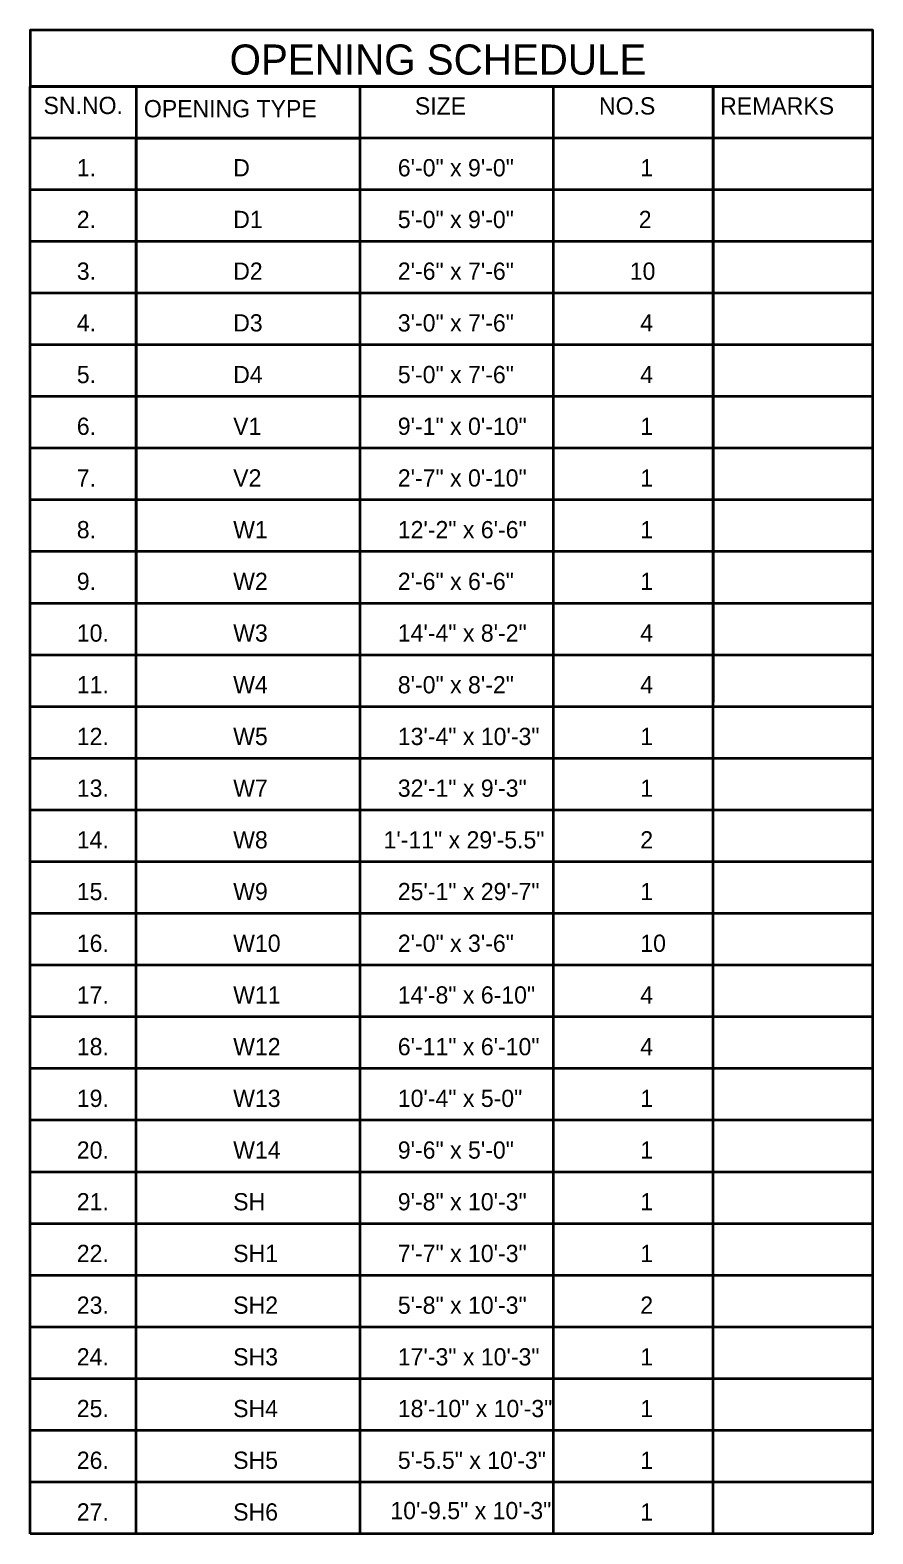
# Model space of a CAD drawing. Header units: inches. Extents: x 10755 to 33653, y -10992 to 10708.
# Drawn here: x 13152 to 13544, y 1751 to 2450 of the extents above; entities that cross this region are included whole.
import ezdxf

# ---------------------------------------------------------------- set-up
doc = ezdxf.new("R2010")
doc.units = ezdxf.units.IN
doc.header["$MEASUREMENT"] = 0
doc.layers.add('secton wall', color=32, linetype='Continuous', lineweight=40)
doc.layers.add('Text', color=150, linetype='Continuous', lineweight=18)
doc.styles.get("Standard").update_dxf_attribs({"font": 'arial.ttf'})

msp = doc.modelspace()

# ---------------------------------------------------------------- linework, layer by layer
at = {"layer": 'secton wall', "ltscale": 3}
for p, q in [((13543.776, 2423.425), (13152.439, 2423.425)), ((13152.439, 2423.425), (13201.701, 2423.425)), ((13152.439, 1751.425), (13152.439, 2423.425)), ((13201.701, 2423.425), (13201.701, 2183.425)), ((13305.563, 2423.425), (13305.563, 1751.425)), ((13469.622, 2423.425), (13543.776, 2423.425)), ((13469.622, 1751.425), (13469.622, 2423.425)), ((13543.776, 1751.425), (13543.776, 2423.425)), ((13543.776, 2399.425), (13152.439, 2399.425)), ((13201.701, 2399.425), (13305.563, 2399.425)), ((13201.701, 1751.425), (13201.701, 2399.425)), ((13305.563, 2399.425), (13305.563, 2183.425)), ((13395.467, 2399.425), (13305.563, 2399.425)), ((13395.467, 2183.425), (13395.467, 2399.425)), ((13543.776, 2375.425), (13152.439, 2375.425)), ((13543.776, 2351.425), (13152.439, 2351.425)), ((13543.776, 2327.425), (13152.439, 2327.425)), ((13543.776, 2303.425), (13152.439, 2303.425)), ((13543.776, 2279.425), (13152.439, 2279.425)), ((13543.776, 2255.425), (13152.439, 2255.425)), ((13543.776, 2231.425), (13152.439, 2231.425)), ((13543.776, 2207.425), (13152.439, 2207.425)), ((13543.776, 2183.425), (13152.439, 2183.425)), ((13543.776, 2159.425), (13152.439, 2159.425)), ((13543.776, 2135.425), (13152.439, 2135.425)), ((13543.776, 2111.425), (13152.439, 2111.425)), ((13543.776, 2087.425), (13152.439, 2087.425)), ((13543.776, 2063.425), (13152.439, 2063.425)), ((13543.776, 2039.425), (13152.439, 2039.425)), ((13543.776, 2015.425), (13152.439, 2015.425)), ((13543.776, 2015.425), (13152.439, 2015.425)), ((13543.776, 1991.425), (13152.439, 1991.425)), ((13543.776, 1991.425), (13152.439, 1991.425)), ((13543.776, 1967.425), (13152.439, 1967.425)), ((13543.776, 1943.425), (13152.439, 1943.425)), ((13543.776, 1919.425), (13152.439, 1919.425)), ((13543.776, 1895.425), (13152.439, 1895.425)), ((13543.776, 1871.425), (13152.439, 1871.425)), ((13543.776, 1847.425), (13152.439, 1847.425)), ((13543.776, 1823.425), (13152.439, 1823.425)), ((13543.776, 1799.425), (13152.439, 1799.425)), ((13543.776, 1775.425), (13152.439, 1775.425)), ((13543.776, 1751.425), (13152.439, 1751.425))]:
    msp.add_line(p, q, dxfattribs=at)
msp.add_lwpolyline([(13152.439, 2423.425), (13543.776, 2423.425), (13543.776, 2449.546), (13152.439, 2449.546)], close=True, dxfattribs=at)
msp.add_lwpolyline([(13395.467, 1751.425), (13395.467, 2423.425), (13469.622, 2423.425), (13469.622, 2137.472)], dxfattribs=at)

# ---------------------------------------------------------------- texts
at = {"layer": 'Text', "ltscale": 3, "attachment_point": 1}
for s, insert, char_height, width in [('{\\fCentury Gothic|b0|i0|c0|p34;OPENING SCHEDULE}', (13245.078, 2442.854), 14, 322.68654), ('{\\fCentury Gothic|b0|i0|c0|p34;SN.NO.}', (13158.69, 2418.575), 8, 92.56963), ('{\\fCentury Gothic|b0|i0|c0|p34;OPENING TYPE}', (13205.289, 2417.065), 8, 92.56963), ('{\\fCentury Gothic|b0|i0|c0|p34;SIZE}', (13331.109, 2418.345), 8, 128.03855), ('{\\fCentury Gothic|b0|i0|c0|p34;NO.S}', (13416.591, 2418.345), 8, 128.03855), ('{\\fCentury Gothic|b0|i0|c0|p34;REMARKS}', (13472.835, 2418.345), 8, 128.03855), ('{\\fCentury Gothic|b0|i0|c0|p34;1.}', (13174.139, 2389.636), 8, 38.81969), ('{\\fCentury Gothic|b0|i0|c0|p34;D}', (13246.751, 2389.636), 8, 38.81969), ('{\\fCentury Gothic|b0|i0|c0|p34;6\'-0" x 9\'-0"}', (13323.179, 2389.636), 8, 72.28852), ('{\\fCentury Gothic|b0|i0|c0|p34;1}', (13435.763, 2389.636), 8, 24.26744), ('{\\fCentury Gothic|b0|i0|c0|p34;2.}', (13174.139, 2365.636), 8, 38.81969), ('{\\fCentury Gothic|b0|i0|c0|p34;D1}', (13246.751, 2365.636), 8, 38.81969), ('{\\fCentury Gothic|b0|i0|c0|p34;5\'-0" x 9\'-0"}', (13323.179, 2365.636), 8, 72.28852), ('{\\fCentury Gothic|b0|i0|c0|p34;2}', (13435.052, 2365.636), 8, 24.26744), ('{\\fCentury Gothic|b0|i0|c0|p34;3.}', (13174.139, 2341.636), 8, 38.81969), ('{\\fCentury Gothic|b0|i0|c0|p34;D2}', (13246.751, 2341.636), 8, 38.81969), ('{\\fCentury Gothic|b0|i0|c0|p34;2\'-6" x 7\'-6"}', (13323.179, 2341.636), 8, 72.28852), ('{\\fCentury Gothic|b0|i0|c0|p34;10}', (13430.871, 2341.636), 8, 24.26744), ('{\\fCentury Gothic|b0|i0|c0|p34;4.}', (13174.139, 2317.636), 8, 38.81969), ('{\\fCentury Gothic|b0|i0|c0|p34;D3}', (13246.751, 2317.636), 8, 38.81969), ('{\\fCentury Gothic|b0|i0|c0|p34;3\'-0" x 7\'-6"}', (13323.179, 2317.636), 8, 72.28852), ('{\\fCentury Gothic|b0|i0|c0|p34;4}', (13435.763, 2317.636), 8, 24.26744), ('{\\fCentury Gothic|b0|i0|c0|p34;5.}', (13174.139, 2293.636), 8, 38.81969), ('{\\fCentury Gothic|b0|i0|c0|p34;D4}', (13246.751, 2293.636), 8, 38.81969), ('{\\fCentury Gothic|b0|i0|c0|p34;5\'-0" x 7\'-6"}', (13323.179, 2293.636), 8, 72.28852), ('{\\fCentury Gothic|b0|i0|c0|p34;4}', (13435.763, 2293.636), 8, 24.26744), ('{\\fCentury Gothic|b0|i0|c0|p34;6.}', (13174.139, 2269.636), 8, 38.81969), ('{\\fCentury Gothic|b0|i0|c0|p34;V1}', (13246.751, 2269.636), 8, 38.81969), ('{\\fCentury Gothic|b0|i0|c0|p34;9\'-1" x 0\'-10"}', (13323.179, 2269.636), 8, 72.28852), ('{\\fCentury Gothic|b0|i0|c0|p34;1}', (13435.763, 2269.636), 8, 24.26744), ('{\\fCentury Gothic|b0|i0|c0|p34;7.}', (13174.139, 2245.636), 8, 38.81969), ('{\\fCentury Gothic|b0|i0|c0|p34;V2}', (13246.751, 2245.636), 8, 38.81969), ('{\\fCentury Gothic|b0|i0|c0|p34;2\'-7" x 0\'-10"}', (13323.179, 2245.636), 8, 72.28852), ('{\\fCentury Gothic|b0|i0|c0|p34;1}', (13435.763, 2245.636), 8, 24.26744), ('{\\fCentury Gothic|b0|i0|c0|p34;8.}', (13174.139, 2221.636), 8, 38.81969), ('{\\fCentury Gothic|b0|i0|c0|p34;W1}', (13246.751, 2221.636), 8, 38.81969), ('{\\fCentury Gothic|b0|i0|c0|p34;12\'-2" x 6\'-6"}', (13323.179, 2221.636), 8, 72.28852), ('{\\fCentury Gothic|b0|i0|c0|p34;1}', (13435.763, 2221.636), 8, 24.26744), ('{\\fCentury Gothic|b0|i0|c0|p34;9.}', (13174.139, 2197.636), 8, 38.81969), ('{\\fCentury Gothic|b0|i0|c0|p34;W2}', (13246.751, 2197.636), 8, 38.81969), ('{\\fCentury Gothic|b0|i0|c0|p34;2\'-6" x 6\'-6"}', (13323.179, 2197.636), 8, 72.28852), ('{\\fCentury Gothic|b0|i0|c0|p34;1}', (13435.763, 2197.636), 8, 24.26744), ('{\\fCentury Gothic|b0|i0|c0|p34;10.}', (13174.139, 2173.636), 8, 38.81969), ('{\\fCentury Gothic|b0|i0|c0|p34;W3}', (13246.751, 2173.636), 8, 38.81969), ('{\\fCentury Gothic|b0|i0|c0|p34;14\'-4" x 8\'-2"}', (13323.179, 2173.636), 8, 72.28852), ('{\\fCentury Gothic|b0|i0|c0|p34;4}', (13435.763, 2173.636), 8, 24.26744), ('{\\fCentury Gothic|b0|i0|c0|p34;11.}', (13174.139, 2149.636), 8, 38.81969), ('{\\fCentury Gothic|b0|i0|c0|p34;W4}', (13246.751, 2149.636), 8, 38.81969), ('{\\fCentury Gothic|b0|i0|c0|p34;8\'-0" x 8\'-2"}', (13323.179, 2149.636), 8, 72.28852), ('{\\fCentury Gothic|b0|i0|c0|p34;4}', (13435.763, 2149.636), 8, 24.26744), ('{\\fCentury Gothic|b0|i0|c0|p34;12.}', (13174.139, 2125.636), 8, 38.81969), ('{\\fCentury Gothic|b0|i0|c0|p34;W5}', (13246.751, 2125.636), 8, 38.81969), ('{\\fCentury Gothic|b0|i0|c0|p34;13\'-4" x 10\'-3"}', (13323.179, 2125.636), 8, 72.28852), ('{\\fCentury Gothic|b0|i0|c0|p34;1}', (13435.763, 2125.636), 8, 24.26744), ('{\\fCentury Gothic|b0|i0|c0|p34;13.}', (13174.139, 2101.636), 8, 38.81969), ('{\\fCentury Gothic|b0|i0|c0|p34;W7}', (13246.751, 2101.636), 8, 38.81969), ('{\\fCentury Gothic|b0|i0|c0|p34;32\'-1" x 9\'-3"}', (13323.179, 2101.636), 8, 72.28852), ('{\\fCentury Gothic|b0|i0|c0|p34;1}', (13435.763, 2101.636), 8, 24.26744), ('{\\fCentury Gothic|b0|i0|c0|p34;14.}', (13174.139, 2077.636), 8, 38.81969), ('{\\fCentury Gothic|b0|i0|c0|p34;W8}', (13246.751, 2077.636), 8, 38.81969), ('{\\fCentury Gothic|b0|i0|c0|p34;1\'-11" x 29\'-5.5"}', (13316.548, 2077.636), 8, 78.53817), ('{\\fCentury Gothic|b0|i0|c0|p34;2}', (13435.763, 2077.636), 8, 24.26744), ('{\\fCentury Gothic|b0|i0|c0|p34;15.}', (13174.139, 2053.636), 8, 38.81969), ('{\\fCentury Gothic|b0|i0|c0|p34;W9}', (13246.751, 2053.636), 8, 38.81969), ('{\\fCentury Gothic|b0|i0|c0|p34;25\'-1" x 29\'-7"}', (13323.179, 2053.636), 8, 72.28852), ('{\\fCentury Gothic|b0|i0|c0|p34;1}', (13435.763, 2053.636), 8, 24.26744), ('{\\fCentury Gothic|b0|i0|c0|p34;16.}', (13174.139, 2029.636), 8, 38.81969), ('{\\fCentury Gothic|b0|i0|c0|p34;W10}', (13246.751, 2029.636), 8, 38.81969), ('{\\fCentury Gothic|b0|i0|c0|p34;2\'-0" x 3\'-6"}', (13323.179, 2029.636), 8, 72.28852), ('{\\fCentury Gothic|b0|i0|c0|p34;10}', (13435.763, 2029.636), 8, 24.26744), ('{\\fCentury Gothic|b0|i0|c0|p34;17.}', (13174.139, 2005.636), 8, 38.81969), ('{\\fCentury Gothic|b0|i0|c0|p34;W11}', (13246.751, 2005.636), 8, 38.81969), ('{\\fCentury Gothic|b0|i0|c0|p34;14\'-8" x 6-10"}', (13323.179, 2005.636), 8, 72.28852), ('{\\fCentury Gothic|b0|i0|c0|p34;4}', (13435.763, 2005.636), 8, 24.26744), ('{\\fCentury Gothic|b0|i0|c0|p34;18.}', (13174.139, 1981.636), 8, 38.81969), ('{\\fCentury Gothic|b0|i0|c0|p34;W12}', (13246.751, 1981.636), 8, 38.81969), ('{\\fCentury Gothic|b0|i0|c0|p34;6\'-11" x 6\'-10"}', (13323.179, 1981.636), 8, 72.28852), ('{\\fCentury Gothic|b0|i0|c0|p34;4}', (13435.763, 1981.636), 8, 24.26744), ('{\\fCentury Gothic|b0|i0|c0|p34;19.}', (13174.139, 1957.636), 8, 38.81969), ('{\\fCentury Gothic|b0|i0|c0|p34;W13}', (13246.751, 1957.636), 8, 38.81969), ('{\\fCentury Gothic|b0|i0|c0|p34;10\'-4" x 5-0"}', (13323.179, 1957.636), 8, 72.28852), ('{\\fCentury Gothic|b0|i0|c0|p34;1}', (13435.763, 1957.636), 8, 24.26744), ('{\\fCentury Gothic|b0|i0|c0|p34;20.}', (13174.139, 1933.636), 8, 38.81969), ('{\\fCentury Gothic|b0|i0|c0|p34;W14}', (13246.751, 1933.636), 8, 38.81969), ('{\\fCentury Gothic|b0|i0|c0|p34;9\'-6" x 5\'-0"}', (13323.179, 1933.636), 8, 72.28852), ('{\\fCentury Gothic|b0|i0|c0|p34;1}', (13435.763, 1933.636), 8, 24.26744), ('{\\fCentury Gothic|b0|i0|c0|p34;21.}', (13174.139, 1909.636), 8, 38.81969), ('{\\fCentury Gothic|b0|i0|c0|p34;SH}', (13246.751, 1909.636), 8, 38.81969), ('{\\fCentury Gothic|b0|i0|c0|p34;9\'-8" x 10\'-3"}', (13323.179, 1909.636), 8, 72.28852), ('{\\fCentury Gothic|b0|i0|c0|p34;1}', (13435.763, 1909.636), 8, 24.26744), ('{\\fCentury Gothic|b0|i0|c0|p34;22.}', (13174.139, 1885.636), 8, 38.81969), ('{\\fCentury Gothic|b0|i0|c0|p34;SH1}', (13246.751, 1885.636), 8, 38.81969), ('{\\fCentury Gothic|b0|i0|c0|p34;7\'-7" x 10\'-3"}', (13323.179, 1885.636), 8, 72.28852), ('{\\fCentury Gothic|b0|i0|c0|p34;1}', (13435.763, 1885.636), 8, 24.26744), ('{\\fCentury Gothic|b0|i0|c0|p34;23.}', (13174.139, 1861.636), 8, 38.81969), ('{\\fCentury Gothic|b0|i0|c0|p34;SH2}', (13246.751, 1861.636), 8, 38.81969), ('{\\fCentury Gothic|b0|i0|c0|p34;5\'-8" x 10\'-3"}', (13323.179, 1861.636), 8, 72.28852), ('{\\fCentury Gothic|b0|i0|c0|p34;2}', (13435.763, 1861.636), 8, 24.26744), ('{\\fCentury Gothic|b0|i0|c0|p34;24.}', (13174.139, 1837.636), 8, 38.81969), ('{\\fCentury Gothic|b0|i0|c0|p34;SH3}', (13246.751, 1837.636), 8, 38.81969), ('{\\fCentury Gothic|b0|i0|c0|p34;17\'-3" x 10\'-3"}', (13323.179, 1837.636), 8, 72.28852), ('{\\fCentury Gothic|b0|i0|c0|p34;1}', (13435.763, 1837.636), 8, 24.26744), ('{\\fCentury Gothic|b0|i0|c0|p34;25.}', (13174.139, 1813.636), 8, 38.81969), ('{\\fCentury Gothic|b0|i0|c0|p34;SH4}', (13246.751, 1813.636), 8, 38.81969), ('{\\fCentury Gothic|b0|i0|c0|p34;18\'-10" x 10\'-3"}', (13323.179, 1813.636), 8, 72.28852), ('{\\fCentury Gothic|b0|i0|c0|p34;1}', (13435.763, 1813.636), 8, 24.26744), ('{\\fCentury Gothic|b0|i0|c0|p34;26.}', (13174.139, 1789.636), 8, 38.81969), ('{\\fCentury Gothic|b0|i0|c0|p34;SH5}', (13246.751, 1789.636), 8, 38.81969), ('{\\fCentury Gothic|b0|i0|c0|p34;5\'-5.5" x 10\'-3"}', (13323.179, 1789.636), 8, 72.28852), ('{\\fCentury Gothic|b0|i0|c0|p34;1}', (13435.763, 1789.636), 8, 24.26744), ('{\\fCentury Gothic|b0|i0|c0|p34;10\'-9.5" x 10\'-3"}', (13319.741, 1766.26), 8, 77.60162), ('{\\fCentury Gothic|b0|i0|c0|p34;27.}', (13174.139, 1765.636), 8, 38.81969), ('{\\fCentury Gothic|b0|i0|c0|p34;SH6}', (13246.751, 1765.636), 8, 38.81969), ('{\\fCentury Gothic|b0|i0|c0|p34;1}', (13435.763, 1765.636), 8, 24.26744)]:
    msp.add_mtext(s, dxfattribs=dict(at, insert=insert, char_height=char_height, width=width))

doc.saveas('drawing.dxf')
